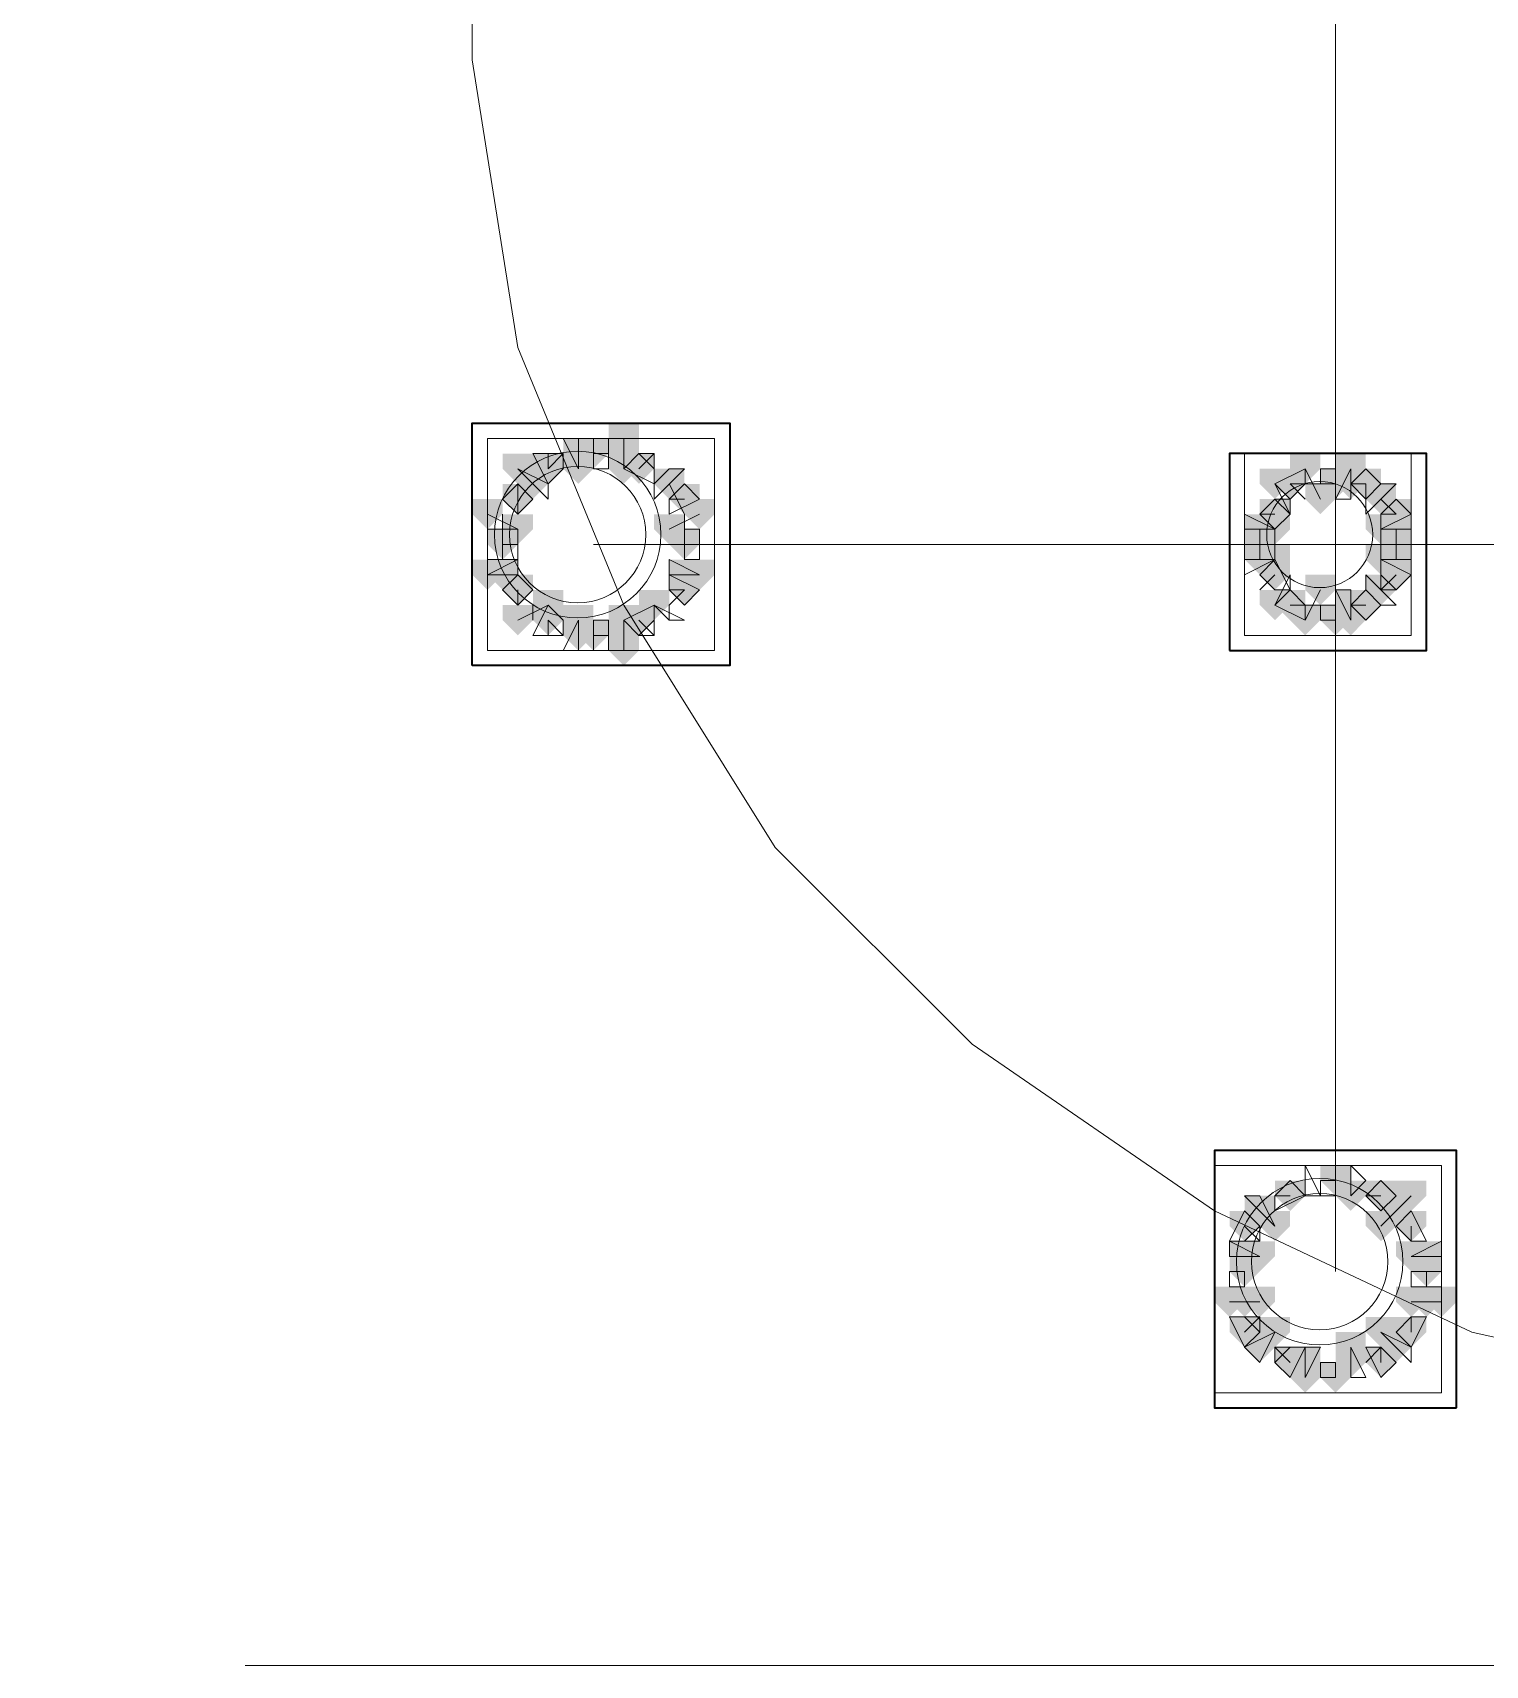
# Model space of a CAD drawing. Header units: millimetres. Extents: x 2315 to 4619, y 1334 to 1897.
# Drawn here: x 3800.29 to 3806.15, y 1534.67 to 1541.26 of the extents above; entities that cross this region are included whole.
import ezdxf

# ---------------------------------------------------------------- set-up
doc = ezdxf.new("R2010")
doc.units = ezdxf.units.MM
doc.linetypes.add('PDF_IMPORT', pattern=[1, 0.8, -0.2])
for name, color, linetype, true_color in [('PDF_10', 7, 'Continuous', 0x00b85c), ('PDF_AXIS', 7, 'Continuous', 0x00b85c), ('PDF_柱构件', 7, 'Continuous', 0x00b85c), ('PDF_转运站初步方案', 7, 'Continuous', 0x00b85c)]:
    doc.layers.add(name, color=color, linetype=linetype, true_color=true_color)
doc.layers.add('PDF_中心线层', color=1, linetype='Continuous')
doc.layers.add('PDF_粗实线层', color=7, linetype='Continuous')

msp = doc.modelspace()

# ---------------------------------------------------------------- hatches: boundary and pattern name
at = {"layer": 'PDF_10', "transparency": 33554559}
for points in [[(3802.5538, 1539.6195), (3802.4927, 1539.6195), (3802.4927, 1539.5584), (3802.5538, 1539.4974), (3802.6149, 1539.5584), (3802.6149, 1539.6195)], [(3802.5538, 1539.6195), (3802.4927, 1539.6195), (3802.4927, 1539.5584), (3802.5538, 1539.4974), (3802.6149, 1539.5584), (3802.6149, 1539.6195)], [(3802.5538, 1539.6195), (3802.4927, 1539.6195), (3802.4927, 1539.5584), (3802.5538, 1539.4974), (3802.6149, 1539.5584), (3802.6149, 1539.6195)], [(3802.3706, 1539.5584), (3802.3095, 1539.5584), (3802.3095, 1539.4974), (3802.3706, 1539.4363), (3802.4316, 1539.4974), (3802.4316, 1539.5584)], [(3802.3706, 1539.5584), (3802.3095, 1539.5584), (3802.3095, 1539.4974), (3802.3706, 1539.4363), (3802.4316, 1539.4974), (3802.4316, 1539.5584)], [(3802.737, 1539.5584), (3802.676, 1539.5584), (3802.676, 1539.4974), (3802.737, 1539.4363), (3802.7981, 1539.4974), (3802.7981, 1539.5584)], [(3802.737, 1539.5584), (3802.676, 1539.5584), (3802.676, 1539.4974), (3802.737, 1539.4363), (3802.7981, 1539.4974), (3802.7981, 1539.5584)], [(3805.3635, 1539.4974), (3805.3024, 1539.4974), (3805.3024, 1539.4363), (3805.3635, 1539.3752), (3805.4246, 1539.4363), (3805.4246, 1539.4974)], [(3805.3635, 1539.4974), (3805.3024, 1539.4974), (3805.3024, 1539.4363), (3805.3635, 1539.3752), (3805.4246, 1539.4363), (3805.4246, 1539.4974)], [(3805.5468, 1539.4974), (3805.4857, 1539.4974), (3805.4857, 1539.4363), (3805.5468, 1539.3752), (3805.6079, 1539.4363), (3805.6079, 1539.4974)], [(3805.5468, 1539.4974), (3805.4857, 1539.4974), (3805.4857, 1539.4363), (3805.5468, 1539.3752), (3805.6079, 1539.4363), (3805.6079, 1539.4974)], [(3805.6689, 1539.4974), (3805.6079, 1539.4974), (3805.6079, 1539.4363), (3805.6689, 1539.3752), (3805.73, 1539.4363), (3805.73, 1539.4974)], [(3805.6689, 1539.4974), (3805.6079, 1539.4974), (3805.6079, 1539.4363), (3805.6689, 1539.3752), (3805.73, 1539.4363), (3805.73, 1539.4974)], [(3802.2484, 1539.4363), (3802.1873, 1539.4363), (3802.1873, 1539.3752), (3802.2484, 1539.3141), (3802.3095, 1539.3752), (3802.3095, 1539.4363)], [(3802.2484, 1539.4363), (3802.1873, 1539.4363), (3802.1873, 1539.3752), (3802.2484, 1539.3141), (3802.3095, 1539.3752), (3802.3095, 1539.4363)], [(3802.2484, 1539.4363), (3802.1873, 1539.4363), (3802.1873, 1539.3752), (3802.2484, 1539.3141), (3802.3095, 1539.3752), (3802.3095, 1539.4363)], [(3802.9203, 1539.4363), (3802.8592, 1539.4363), (3802.8592, 1539.3752), (3802.9203, 1539.3141), (3802.9814, 1539.3752), (3802.9814, 1539.4363)], [(3802.9203, 1539.4363), (3802.8592, 1539.4363), (3802.8592, 1539.3752), (3802.9203, 1539.3141), (3802.9814, 1539.3752), (3802.9814, 1539.4363)], [(3805.3024, 1539.3752), (3805.2414, 1539.3752), (3805.2414, 1539.3141), (3805.3024, 1539.253), (3805.3635, 1539.3141), (3805.3635, 1539.3752)], [(3805.3024, 1539.3752), (3805.2414, 1539.3752), (3805.2414, 1539.3141), (3805.3024, 1539.253), (3805.3635, 1539.3141), (3805.3635, 1539.3752)], [(3805.7911, 1539.3752), (3805.73, 1539.3752), (3805.73, 1539.3141), (3805.7911, 1539.253), (3805.8522, 1539.3141), (3805.8522, 1539.3752)], [(3805.7911, 1539.3752), (3805.73, 1539.3752), (3805.73, 1539.3141), (3805.7911, 1539.253), (3805.8522, 1539.3141), (3805.8522, 1539.3752)], [(3802.1873, 1539.253), (3802.1262, 1539.253), (3802.1262, 1539.192), (3802.1873, 1539.1309), (3802.2484, 1539.192), (3802.2484, 1539.253)], [(3802.1873, 1539.253), (3802.1262, 1539.253), (3802.1262, 1539.192), (3802.1873, 1539.1309), (3802.2484, 1539.192), (3802.2484, 1539.253)], [(3802.9203, 1539.253), (3802.8592, 1539.253), (3802.8592, 1539.192), (3802.9203, 1539.1309), (3802.9814, 1539.192), (3802.9814, 1539.253)], [(3802.9203, 1539.253), (3802.8592, 1539.253), (3802.8592, 1539.192), (3802.9203, 1539.1309), (3802.9814, 1539.192), (3802.9814, 1539.253)], [(3805.2414, 1539.253), (3805.1803, 1539.253), (3805.1803, 1539.192), (3805.2414, 1539.1309), (3805.3024, 1539.192), (3805.3024, 1539.253)], [(3805.2414, 1539.253), (3805.1803, 1539.253), (3805.1803, 1539.192), (3805.2414, 1539.1309), (3805.3024, 1539.192), (3805.3024, 1539.253)], [(3805.7911, 1539.253), (3805.73, 1539.253), (3805.73, 1539.192), (3805.7911, 1539.1309), (3805.8522, 1539.192), (3805.8522, 1539.253)], [(3805.7911, 1539.253), (3805.73, 1539.253), (3805.73, 1539.192), (3805.7911, 1539.1309), (3805.8522, 1539.192), (3805.8522, 1539.253)], [(3805.3024, 1539.1309), (3805.2414, 1539.1309), (3805.2414, 1539.0698), (3805.3024, 1539.0087), (3805.3635, 1539.0698), (3805.3635, 1539.1309)], [(3805.3024, 1539.1309), (3805.2414, 1539.1309), (3805.2414, 1539.0698), (3805.3024, 1539.0087), (3805.3635, 1539.0698), (3805.3635, 1539.1309)], [(3805.7911, 1539.1309), (3805.73, 1539.1309), (3805.73, 1539.0698), (3805.7911, 1539.0087), (3805.8522, 1539.0698), (3805.8522, 1539.1309)], [(3805.7911, 1539.1309), (3805.73, 1539.1309), (3805.73, 1539.0698), (3805.7911, 1539.0087), (3805.8522, 1539.0698), (3805.8522, 1539.1309)], [(3802.2484, 1539.0698), (3802.1873, 1539.0698), (3802.1873, 1539.0087), (3802.2484, 1538.9476), (3802.3095, 1539.0087), (3802.3095, 1539.0698)], [(3802.2484, 1539.0698), (3802.1873, 1539.0698), (3802.1873, 1539.0087), (3802.2484, 1538.9476), (3802.3095, 1539.0087), (3802.3095, 1539.0698)], [(3802.2484, 1539.0698), (3802.1873, 1539.0698), (3802.1873, 1539.0087), (3802.2484, 1538.9476), (3802.3095, 1539.0087), (3802.3095, 1539.0698)], [(3802.9203, 1539.0698), (3802.8592, 1539.0698), (3802.8592, 1539.0087), (3802.9203, 1538.9476), (3802.9814, 1539.0087), (3802.9814, 1539.0698)], [(3802.9203, 1539.0698), (3802.8592, 1539.0698), (3802.8592, 1539.0087), (3802.9203, 1538.9476), (3802.9814, 1539.0087), (3802.9814, 1539.0698)], [(3805.3635, 1539.0087), (3805.3024, 1539.0087), (3805.3024, 1538.9476), (3805.3635, 1538.8866), (3805.4246, 1538.9476), (3805.4246, 1539.0087)], [(3805.3635, 1539.0087), (3805.3024, 1539.0087), (3805.3024, 1538.9476), (3805.3635, 1538.8866), (3805.4246, 1538.9476), (3805.4246, 1539.0087)], [(3805.6689, 1539.0087), (3805.6079, 1539.0087), (3805.6079, 1538.9476), (3805.6689, 1538.8866), (3805.73, 1538.9476), (3805.73, 1539.0087)], [(3805.6689, 1539.0087), (3805.6079, 1539.0087), (3805.6079, 1538.9476), (3805.6689, 1538.8866), (3805.73, 1538.9476), (3805.73, 1539.0087)], [(3805.6689, 1539.0087), (3805.6079, 1539.0087), (3805.6079, 1538.9476), (3805.6689, 1538.8866), (3805.73, 1538.9476), (3805.73, 1539.0087)], [(3802.3706, 1538.9476), (3802.3095, 1538.9476), (3802.3095, 1538.8866), (3802.3706, 1538.8255), (3802.4316, 1538.8866), (3802.4316, 1538.9476)], [(3802.3706, 1538.9476), (3802.3095, 1538.9476), (3802.3095, 1538.8866), (3802.3706, 1538.8255), (3802.4316, 1538.8866), (3802.4316, 1538.9476)], [(3802.737, 1538.9476), (3802.676, 1538.9476), (3802.676, 1538.8866), (3802.737, 1538.8255), (3802.7981, 1538.8866), (3802.7981, 1538.9476)], [(3802.737, 1538.9476), (3802.676, 1538.9476), (3802.676, 1538.8866), (3802.737, 1538.8255), (3802.7981, 1538.8866), (3802.7981, 1538.9476)], [(3805.5468, 1538.9476), (3805.4857, 1538.9476), (3805.4857, 1538.8866), (3805.5468, 1538.8255), (3805.6079, 1538.8866), (3805.6079, 1538.9476)], [(3805.5468, 1538.9476), (3805.4857, 1538.9476), (3805.4857, 1538.8866), (3805.5468, 1538.8255), (3805.6079, 1538.8866), (3805.6079, 1538.9476)], [(3802.5538, 1538.8866), (3802.4927, 1538.8866), (3802.4927, 1538.8255), (3802.5538, 1538.7644), (3802.6149, 1538.8255), (3802.6149, 1538.8866)], [(3802.5538, 1538.8866), (3802.4927, 1538.8866), (3802.4927, 1538.8255), (3802.5538, 1538.7644), (3802.6149, 1538.8255), (3802.6149, 1538.8866)], [(3805.3635, 1536.6265), (3805.3024, 1536.6265), (3805.3024, 1536.5655), (3805.3635, 1536.5044), (3805.4246, 1536.5655), (3805.4246, 1536.6265)], [(3805.3635, 1536.6265), (3805.3024, 1536.6265), (3805.3024, 1536.5655), (3805.3635, 1536.5044), (3805.4246, 1536.5655), (3805.4246, 1536.6265)], [(3805.5468, 1536.6876), (3805.4857, 1536.6876), (3805.4857, 1536.6265), (3805.5468, 1536.5655), (3805.6079, 1536.6265), (3805.6079, 1536.6876)], [(3805.5468, 1536.6876), (3805.4857, 1536.6876), (3805.4857, 1536.6265), (3805.5468, 1536.5655), (3805.6079, 1536.6265), (3805.6079, 1536.6876)], [(3805.73, 1536.6265), (3805.6689, 1536.6265), (3805.6689, 1536.5655), (3805.73, 1536.5044), (3805.7911, 1536.5655), (3805.7911, 1536.6265)], [(3805.73, 1536.6265), (3805.6689, 1536.6265), (3805.6689, 1536.5655), (3805.73, 1536.5044), (3805.7911, 1536.5655), (3805.7911, 1536.6265)], [(3805.73, 1536.6265), (3805.6689, 1536.6265), (3805.6689, 1536.5655), (3805.73, 1536.5044), (3805.7911, 1536.5655), (3805.7911, 1536.6265)], [(3805.1803, 1536.5044), (3805.1192, 1536.5044), (3805.1192, 1536.4433), (3805.1803, 1536.3822), (3805.2414, 1536.4433), (3805.2414, 1536.5044)], [(3805.1803, 1536.5044), (3805.1192, 1536.5044), (3805.1192, 1536.4433), (3805.1803, 1536.3822), (3805.2414, 1536.4433), (3805.2414, 1536.5044)], [(3805.8522, 1536.5044), (3805.7911, 1536.5044), (3805.7911, 1536.4433), (3805.8522, 1536.3822), (3805.9133, 1536.4433), (3805.9133, 1536.5044)], [(3805.8522, 1536.5044), (3805.7911, 1536.5044), (3805.7911, 1536.4433), (3805.8522, 1536.3822), (3805.9133, 1536.4433), (3805.9133, 1536.5044)], [(3805.1803, 1536.3211), (3805.1192, 1536.3211), (3805.1192, 1536.2601), (3805.1803, 1536.199), (3805.2414, 1536.2601), (3805.2414, 1536.3211)], [(3805.1803, 1536.3211), (3805.1192, 1536.3211), (3805.1192, 1536.2601), (3805.1803, 1536.199), (3805.2414, 1536.2601), (3805.2414, 1536.3211)], [(3805.9133, 1536.3211), (3805.8522, 1536.3211), (3805.8522, 1536.2601), (3805.9133, 1536.199), (3805.9743, 1536.2601), (3805.9743, 1536.3211)], [(3805.9133, 1536.3211), (3805.8522, 1536.3211), (3805.8522, 1536.2601), (3805.9133, 1536.199), (3805.9743, 1536.2601), (3805.9743, 1536.3211)], [(3805.1803, 1536.0768), (3805.1192, 1536.0768), (3805.1192, 1536.0157), (3805.1803, 1535.9547), (3805.2414, 1536.0157), (3805.2414, 1536.0768)], [(3805.1803, 1536.0768), (3805.1192, 1536.0768), (3805.1192, 1536.0157), (3805.1803, 1535.9547), (3805.2414, 1536.0157), (3805.2414, 1536.0768)], [(3805.8522, 1536.0768), (3805.7911, 1536.0768), (3805.7911, 1536.0157), (3805.8522, 1535.9547), (3805.9133, 1536.0157), (3805.9133, 1536.0768)], [(3805.8522, 1536.0768), (3805.7911, 1536.0768), (3805.7911, 1536.0157), (3805.8522, 1535.9547), (3805.9133, 1536.0157), (3805.9133, 1536.0768)], [(3805.3635, 1535.9547), (3805.3024, 1535.9547), (3805.3024, 1535.8936), (3805.3635, 1535.8325), (3805.4246, 1535.8936), (3805.4246, 1535.9547)], [(3805.3635, 1535.9547), (3805.3024, 1535.9547), (3805.3024, 1535.8936), (3805.3635, 1535.8325), (3805.4246, 1535.8936), (3805.4246, 1535.9547)], [(3805.73, 1535.9547), (3805.6689, 1535.9547), (3805.6689, 1535.8936), (3805.73, 1535.8325), (3805.7911, 1535.8936), (3805.7911, 1535.9547)], [(3805.73, 1535.9547), (3805.6689, 1535.9547), (3805.6689, 1535.8936), (3805.73, 1535.8325), (3805.7911, 1535.8936), (3805.7911, 1535.9547)], [(3805.5468, 1535.8936), (3805.4857, 1535.8936), (3805.4857, 1535.8325), (3805.5468, 1535.7714), (3805.6079, 1535.8325), (3805.6079, 1535.8936)], [(3805.5468, 1535.8936), (3805.4857, 1535.8936), (3805.4857, 1535.8325), (3805.5468, 1535.7714), (3805.6079, 1535.8325), (3805.6079, 1535.8936)]]:
    msp.add_hatch(color=6, dxfattribs=at).paths.add_polyline_path(points)
at = {"layer": 'PDF_柱构件', "transparency": 33554559}
for points in [[(3802.676, 1539.6806), (3802.6149, 1539.6806), (3802.6149, 1539.6195), (3802.676, 1539.5584), (3802.737, 1539.6195), (3802.737, 1539.6806)], [(3802.4927, 1539.6195), (3802.4316, 1539.6195), (3802.4316, 1539.5584), (3802.4927, 1539.4974), (3802.5538, 1539.5584), (3802.5538, 1539.6195)], [(3802.676, 1539.6195), (3802.6149, 1539.6195), (3802.6149, 1539.5584), (3802.676, 1539.4974), (3802.737, 1539.5584), (3802.737, 1539.6195)], [(3802.2484, 1539.5584), (3802.1873, 1539.5584), (3802.1873, 1539.4974), (3802.2484, 1539.4363), (3802.3095, 1539.4974), (3802.3095, 1539.5584)], [(3802.4927, 1539.5584), (3802.4316, 1539.5584), (3802.4316, 1539.4974), (3802.4927, 1539.4363), (3802.5538, 1539.4974), (3802.5538, 1539.5584)], [(3802.676, 1539.5584), (3802.6149, 1539.5584), (3802.6149, 1539.4974), (3802.676, 1539.4363), (3802.737, 1539.4974), (3802.737, 1539.5584)], [(3805.4246, 1539.5584), (3805.3635, 1539.5584), (3805.3635, 1539.4974), (3805.4246, 1539.4363), (3805.4857, 1539.4974), (3805.4857, 1539.5584)], [(3805.6079, 1539.5584), (3805.5468, 1539.5584), (3805.5468, 1539.4974), (3805.6079, 1539.4363), (3805.6689, 1539.4974), (3805.6689, 1539.5584)], [(3802.3095, 1539.4974), (3802.2484, 1539.4974), (3802.2484, 1539.4363), (3802.3095, 1539.3752), (3802.3706, 1539.4363), (3802.3706, 1539.4974)], [(3802.8592, 1539.4974), (3802.7981, 1539.4974), (3802.7981, 1539.4363), (3802.8592, 1539.3752), (3802.9203, 1539.4363), (3802.9203, 1539.4974)], [(3805.3024, 1539.4974), (3805.2414, 1539.4974), (3805.2414, 1539.4363), (3805.3024, 1539.3752), (3805.3635, 1539.4363), (3805.3635, 1539.4974)], [(3805.6079, 1539.4974), (3805.5468, 1539.4974), (3805.5468, 1539.4363), (3805.6079, 1539.3752), (3805.6689, 1539.4363), (3805.6689, 1539.4974)], [(3805.4857, 1539.4363), (3805.4246, 1539.4363), (3805.4246, 1539.3752), (3805.4857, 1539.3141), (3805.5468, 1539.3752), (3805.5468, 1539.4363)], [(3805.73, 1539.4363), (3805.6689, 1539.4363), (3805.6689, 1539.3752), (3805.73, 1539.3141), (3805.7911, 1539.3752), (3805.7911, 1539.4363)], [(3802.1262, 1539.3752), (3802.0651, 1539.3752), (3802.0651, 1539.3141), (3802.1262, 1539.253), (3802.1873, 1539.3141), (3802.1873, 1539.3752)], [(3802.9814, 1539.3752), (3802.9203, 1539.3752), (3802.9203, 1539.3141), (3802.9814, 1539.253), (3803.0424, 1539.3141), (3803.0424, 1539.3752)], [(3802.2484, 1539.3141), (3802.1873, 1539.3141), (3802.1873, 1539.253), (3802.2484, 1539.192), (3802.3095, 1539.253), (3802.3095, 1539.3141)], [(3802.8592, 1539.3141), (3802.7981, 1539.3141), (3802.7981, 1539.253), (3802.8592, 1539.192), (3802.9203, 1539.253), (3802.9203, 1539.3141)], [(3805.2414, 1539.3141), (3805.1803, 1539.3141), (3805.1803, 1539.253), (3805.2414, 1539.192), (3805.3024, 1539.253), (3805.3024, 1539.3141)], [(3805.3024, 1539.3141), (3805.2414, 1539.3141), (3805.2414, 1539.253), (3805.3024, 1539.192), (3805.3635, 1539.253), (3805.3635, 1539.3141)], [(3805.73, 1539.3141), (3805.6689, 1539.3141), (3805.6689, 1539.253), (3805.73, 1539.192), (3805.7911, 1539.253), (3805.7911, 1539.3141)], [(3805.7911, 1539.3141), (3805.73, 1539.3141), (3805.73, 1539.253), (3805.7911, 1539.192), (3805.8522, 1539.253), (3805.8522, 1539.3141)], [(3805.2414, 1539.192), (3805.1803, 1539.192), (3805.1803, 1539.1309), (3805.2414, 1539.0698), (3805.3024, 1539.1309), (3805.3024, 1539.192)], [(3805.3024, 1539.192), (3805.2414, 1539.192), (3805.2414, 1539.1309), (3805.3024, 1539.0698), (3805.3635, 1539.1309), (3805.3635, 1539.192)], [(3805.73, 1539.192), (3805.6689, 1539.192), (3805.6689, 1539.1309), (3805.73, 1539.0698), (3805.7911, 1539.1309), (3805.7911, 1539.192)], [(3805.7911, 1539.192), (3805.73, 1539.192), (3805.73, 1539.1309), (3805.7911, 1539.0698), (3805.8522, 1539.1309), (3805.8522, 1539.192)], [(3802.1262, 1539.1309), (3802.0651, 1539.1309), (3802.0651, 1539.0698), (3802.1262, 1539.0087), (3802.1873, 1539.0698), (3802.1873, 1539.1309)], [(3802.1873, 1539.1309), (3802.1262, 1539.1309), (3802.1262, 1539.0698), (3802.1873, 1539.0087), (3802.2484, 1539.0698), (3802.2484, 1539.1309)], [(3802.9203, 1539.1309), (3802.8592, 1539.1309), (3802.8592, 1539.0698), (3802.9203, 1539.0087), (3802.9814, 1539.0698), (3802.9814, 1539.1309)], [(3802.9814, 1539.1309), (3802.9203, 1539.1309), (3802.9203, 1539.0698), (3802.9814, 1539.0087), (3803.0424, 1539.0698), (3803.0424, 1539.1309)], [(3805.4857, 1539.0698), (3805.4246, 1539.0698), (3805.4246, 1539.0087), (3805.4857, 1538.9476), (3805.5468, 1539.0087), (3805.5468, 1539.0698)], [(3805.73, 1539.0698), (3805.6689, 1539.0698), (3805.6689, 1539.0087), (3805.73, 1538.9476), (3805.7911, 1539.0087), (3805.7911, 1539.0698)], [(3802.3706, 1539.0087), (3802.3095, 1539.0087), (3802.3095, 1538.9476), (3802.3706, 1538.8866), (3802.4316, 1538.9476), (3802.4316, 1539.0087)], [(3802.7981, 1539.0087), (3802.737, 1539.0087), (3802.737, 1538.9476), (3802.7981, 1538.8866), (3802.8592, 1538.9476), (3802.8592, 1539.0087)], [(3805.3024, 1539.0087), (3805.2414, 1539.0087), (3805.2414, 1538.9476), (3805.3024, 1538.8866), (3805.3635, 1538.9476), (3805.3635, 1539.0087)], [(3805.6079, 1539.0087), (3805.5468, 1539.0087), (3805.5468, 1538.9476), (3805.6079, 1538.8866), (3805.6689, 1538.9476), (3805.6689, 1539.0087)], [(3802.2484, 1538.9476), (3802.1873, 1538.9476), (3802.1873, 1538.8866), (3802.2484, 1538.8255), (3802.3095, 1538.8866), (3802.3095, 1538.9476)], [(3802.4927, 1538.9476), (3802.4316, 1538.9476), (3802.4316, 1538.8866), (3802.4927, 1538.8255), (3802.5538, 1538.8866), (3802.5538, 1538.9476)], [(3802.676, 1538.9476), (3802.6149, 1538.9476), (3802.6149, 1538.8866), (3802.676, 1538.8255), (3802.737, 1538.8866), (3802.737, 1538.9476)], [(3805.4246, 1538.9476), (3805.3635, 1538.9476), (3805.3635, 1538.8866), (3805.4246, 1538.8255), (3805.4857, 1538.8866), (3805.4857, 1538.9476)], [(3805.6079, 1538.9476), (3805.5468, 1538.9476), (3805.5468, 1538.8866), (3805.6079, 1538.8255), (3805.6689, 1538.8866), (3805.6689, 1538.9476)], [(3802.4927, 1538.8866), (3802.4316, 1538.8866), (3802.4316, 1538.8255), (3802.4927, 1538.7644), (3802.5538, 1538.8255), (3802.5538, 1538.8866)], [(3802.676, 1538.8866), (3802.6149, 1538.8866), (3802.6149, 1538.8255), (3802.676, 1538.7644), (3802.737, 1538.8255), (3802.737, 1538.8866)], [(3802.676, 1538.8255), (3802.6149, 1538.8255), (3802.6149, 1538.7644), (3802.676, 1538.7033), (3802.737, 1538.7644), (3802.737, 1538.8255)], [(3805.6079, 1536.6265), (3805.5468, 1536.6265), (3805.5468, 1536.5655), (3805.6079, 1536.5044), (3805.6689, 1536.5655), (3805.6689, 1536.6265)], [(3805.8522, 1536.6265), (3805.7911, 1536.6265), (3805.7911, 1536.5655), (3805.8522, 1536.5044), (3805.9133, 1536.5655), (3805.9133, 1536.6265)], [(3805.2414, 1536.5655), (3805.1803, 1536.5655), (3805.1803, 1536.5044), (3805.2414, 1536.4433), (3805.3024, 1536.5044), (3805.3024, 1536.5655)], [(3805.7911, 1536.5655), (3805.73, 1536.5655), (3805.73, 1536.5044), (3805.7911, 1536.4433), (3805.8522, 1536.5044), (3805.8522, 1536.5655)], [(3805.3024, 1536.5044), (3805.2414, 1536.5044), (3805.2414, 1536.4433), (3805.3024, 1536.3822), (3805.3635, 1536.4433), (3805.3635, 1536.5044)], [(3805.73, 1536.5044), (3805.6689, 1536.5044), (3805.6689, 1536.4433), (3805.73, 1536.3822), (3805.7911, 1536.4433), (3805.7911, 1536.5044)], [(3805.1803, 1536.3822), (3805.1192, 1536.3822), (3805.1192, 1536.3211), (3805.1803, 1536.2601), (3805.2414, 1536.3211), (3805.2414, 1536.3822)], [(3805.2414, 1536.3822), (3805.1803, 1536.3822), (3805.1803, 1536.3211), (3805.2414, 1536.2601), (3805.3024, 1536.3211), (3805.3024, 1536.3822)], [(3805.8522, 1536.3822), (3805.7911, 1536.3822), (3805.7911, 1536.3211), (3805.8522, 1536.2601), (3805.9133, 1536.3211), (3805.9133, 1536.3822)], [(3805.9133, 1536.3822), (3805.8522, 1536.3822), (3805.8522, 1536.3211), (3805.9133, 1536.2601), (3805.9743, 1536.3211), (3805.9743, 1536.3822)], [(3805.1192, 1536.199), (3805.0581, 1536.199), (3805.0581, 1536.1379), (3805.1192, 1536.0768), (3805.1803, 1536.1379), (3805.1803, 1536.199)], [(3805.1803, 1536.199), (3805.1192, 1536.199), (3805.1192, 1536.1379), (3805.1803, 1536.0768), (3805.2414, 1536.1379), (3805.2414, 1536.199)], [(3805.2414, 1536.199), (3805.1803, 1536.199), (3805.1803, 1536.1379), (3805.2414, 1536.0768), (3805.3024, 1536.1379), (3805.3024, 1536.199)], [(3805.8522, 1536.199), (3805.7911, 1536.199), (3805.7911, 1536.1379), (3805.8522, 1536.0768), (3805.9133, 1536.1379), (3805.9133, 1536.199)], [(3805.9133, 1536.199), (3805.8522, 1536.199), (3805.8522, 1536.1379), (3805.9133, 1536.0768), (3805.9743, 1536.1379), (3805.9743, 1536.199)], [(3805.9743, 1536.199), (3805.9133, 1536.199), (3805.9133, 1536.1379), (3805.9743, 1536.0768), (3806.0354, 1536.1379), (3806.0354, 1536.199)], [(3805.3024, 1536.0768), (3805.2414, 1536.0768), (3805.2414, 1536.0157), (3805.3024, 1535.9547), (3805.3635, 1536.0157), (3805.3635, 1536.0768)], [(3805.73, 1536.0768), (3805.6689, 1536.0768), (3805.6689, 1536.0157), (3805.73, 1535.9547), (3805.7911, 1536.0157), (3805.7911, 1536.0768)], [(3805.2414, 1536.0157), (3805.1803, 1536.0157), (3805.1803, 1535.9547), (3805.2414, 1535.8936), (3805.3024, 1535.9547), (3805.3024, 1536.0157)], [(3805.6079, 1536.0157), (3805.5468, 1536.0157), (3805.5468, 1535.9547), (3805.6079, 1535.8936), (3805.6689, 1535.9547), (3805.6689, 1536.0157)], [(3805.7911, 1536.0157), (3805.73, 1536.0157), (3805.73, 1535.9547), (3805.7911, 1535.8936), (3805.8522, 1535.9547), (3805.8522, 1536.0157)], [(3805.4246, 1535.9547), (3805.3635, 1535.9547), (3805.3635, 1535.8936), (3805.4246, 1535.8325), (3805.4857, 1535.8936), (3805.4857, 1535.9547)], [(3805.6079, 1535.9547), (3805.5468, 1535.9547), (3805.5468, 1535.8936), (3805.6079, 1535.8325), (3805.6689, 1535.8936), (3805.6689, 1535.9547)], [(3805.4246, 1535.8936), (3805.3635, 1535.8936), (3805.3635, 1535.8325), (3805.4246, 1535.7714), (3805.4857, 1535.8325), (3805.4857, 1535.8936)]]:
    msp.add_hatch(color=6, dxfattribs=at).paths.add_polyline_path(points)
at = {"layer": 'PDF_转运站初步方案', "transparency": 33554559}
for points in [[(3802.5538, 1539.6195), (3802.4927, 1539.6195), (3802.4927, 1539.5584), (3802.5538, 1539.4974), (3802.6149, 1539.5584), (3802.6149, 1539.6195)], [(3802.5538, 1539.6195), (3802.4927, 1539.6195), (3802.4927, 1539.5584), (3802.5538, 1539.4974), (3802.6149, 1539.5584), (3802.6149, 1539.6195)], [(3802.3706, 1539.5584), (3802.3095, 1539.5584), (3802.3095, 1539.4974), (3802.3706, 1539.4363), (3802.4316, 1539.4974), (3802.4316, 1539.5584)], [(3802.3706, 1539.5584), (3802.3095, 1539.5584), (3802.3095, 1539.4974), (3802.3706, 1539.4363), (3802.4316, 1539.4974), (3802.4316, 1539.5584)], [(3802.737, 1539.5584), (3802.676, 1539.5584), (3802.676, 1539.4974), (3802.737, 1539.4363), (3802.7981, 1539.4974), (3802.7981, 1539.5584)], [(3802.737, 1539.5584), (3802.676, 1539.5584), (3802.676, 1539.4974), (3802.737, 1539.4363), (3802.7981, 1539.4974), (3802.7981, 1539.5584)], [(3805.3635, 1539.4974), (3805.3024, 1539.4974), (3805.3024, 1539.4363), (3805.3635, 1539.3752), (3805.4246, 1539.4363), (3805.4246, 1539.4974)], [(3805.3635, 1539.4974), (3805.3024, 1539.4974), (3805.3024, 1539.4363), (3805.3635, 1539.3752), (3805.4246, 1539.4363), (3805.4246, 1539.4974)], [(3805.5468, 1539.4974), (3805.4857, 1539.4974), (3805.4857, 1539.4363), (3805.5468, 1539.3752), (3805.6079, 1539.4363), (3805.6079, 1539.4974)], [(3805.5468, 1539.4974), (3805.4857, 1539.4974), (3805.4857, 1539.4363), (3805.5468, 1539.3752), (3805.6079, 1539.4363), (3805.6079, 1539.4974)], [(3805.6689, 1539.4974), (3805.6079, 1539.4974), (3805.6079, 1539.4363), (3805.6689, 1539.3752), (3805.73, 1539.4363), (3805.73, 1539.4974)], [(3805.6689, 1539.4974), (3805.6079, 1539.4974), (3805.6079, 1539.4363), (3805.6689, 1539.3752), (3805.73, 1539.4363), (3805.73, 1539.4974)], [(3802.2484, 1539.4363), (3802.1873, 1539.4363), (3802.1873, 1539.3752), (3802.2484, 1539.3141), (3802.3095, 1539.3752), (3802.3095, 1539.4363)], [(3802.2484, 1539.4363), (3802.1873, 1539.4363), (3802.1873, 1539.3752), (3802.2484, 1539.3141), (3802.3095, 1539.3752), (3802.3095, 1539.4363)], [(3802.9203, 1539.4363), (3802.8592, 1539.4363), (3802.8592, 1539.3752), (3802.9203, 1539.3141), (3802.9814, 1539.3752), (3802.9814, 1539.4363)], [(3802.9203, 1539.4363), (3802.8592, 1539.4363), (3802.8592, 1539.3752), (3802.9203, 1539.3141), (3802.9814, 1539.3752), (3802.9814, 1539.4363)], [(3805.3024, 1539.3752), (3805.2414, 1539.3752), (3805.2414, 1539.3141), (3805.3024, 1539.253), (3805.3635, 1539.3141), (3805.3635, 1539.3752)], [(3805.3024, 1539.3752), (3805.2414, 1539.3752), (3805.2414, 1539.3141), (3805.3024, 1539.253), (3805.3635, 1539.3141), (3805.3635, 1539.3752)], [(3805.7911, 1539.3752), (3805.73, 1539.3752), (3805.73, 1539.3141), (3805.7911, 1539.253), (3805.8522, 1539.3141), (3805.8522, 1539.3752)], [(3805.7911, 1539.3752), (3805.73, 1539.3752), (3805.73, 1539.3141), (3805.7911, 1539.253), (3805.8522, 1539.3141), (3805.8522, 1539.3752)], [(3802.1873, 1539.253), (3802.1262, 1539.253), (3802.1262, 1539.192), (3802.1873, 1539.1309), (3802.2484, 1539.192), (3802.2484, 1539.253)], [(3802.1873, 1539.253), (3802.1262, 1539.253), (3802.1262, 1539.192), (3802.1873, 1539.1309), (3802.2484, 1539.192), (3802.2484, 1539.253)], [(3802.9203, 1539.253), (3802.8592, 1539.253), (3802.8592, 1539.192), (3802.9203, 1539.1309), (3802.9814, 1539.192), (3802.9814, 1539.253)], [(3802.9203, 1539.253), (3802.8592, 1539.253), (3802.8592, 1539.192), (3802.9203, 1539.1309), (3802.9814, 1539.192), (3802.9814, 1539.253)], [(3805.2414, 1539.253), (3805.1803, 1539.253), (3805.1803, 1539.192), (3805.2414, 1539.1309), (3805.3024, 1539.192), (3805.3024, 1539.253)], [(3805.2414, 1539.253), (3805.1803, 1539.253), (3805.1803, 1539.192), (3805.2414, 1539.1309), (3805.3024, 1539.192), (3805.3024, 1539.253)], [(3805.7911, 1539.253), (3805.73, 1539.253), (3805.73, 1539.192), (3805.7911, 1539.1309), (3805.8522, 1539.192), (3805.8522, 1539.253)], [(3805.7911, 1539.253), (3805.73, 1539.253), (3805.73, 1539.192), (3805.7911, 1539.1309), (3805.8522, 1539.192), (3805.8522, 1539.253)], [(3805.3024, 1539.1309), (3805.2414, 1539.1309), (3805.2414, 1539.0698), (3805.3024, 1539.0087), (3805.3635, 1539.0698), (3805.3635, 1539.1309)], [(3805.3024, 1539.1309), (3805.2414, 1539.1309), (3805.2414, 1539.0698), (3805.3024, 1539.0087), (3805.3635, 1539.0698), (3805.3635, 1539.1309)], [(3805.7911, 1539.1309), (3805.73, 1539.1309), (3805.73, 1539.0698), (3805.7911, 1539.0087), (3805.8522, 1539.0698), (3805.8522, 1539.1309)], [(3805.7911, 1539.1309), (3805.73, 1539.1309), (3805.73, 1539.0698), (3805.7911, 1539.0087), (3805.8522, 1539.0698), (3805.8522, 1539.1309)], [(3802.2484, 1539.0698), (3802.1873, 1539.0698), (3802.1873, 1539.0087), (3802.2484, 1538.9476), (3802.3095, 1539.0087), (3802.3095, 1539.0698)], [(3802.2484, 1539.0698), (3802.1873, 1539.0698), (3802.1873, 1539.0087), (3802.2484, 1538.9476), (3802.3095, 1539.0087), (3802.3095, 1539.0698)], [(3802.9203, 1539.0698), (3802.8592, 1539.0698), (3802.8592, 1539.0087), (3802.9203, 1538.9476), (3802.9814, 1539.0087), (3802.9814, 1539.0698)], [(3802.9203, 1539.0698), (3802.8592, 1539.0698), (3802.8592, 1539.0087), (3802.9203, 1538.9476), (3802.9814, 1539.0087), (3802.9814, 1539.0698)], [(3805.3635, 1539.0087), (3805.3024, 1539.0087), (3805.3024, 1538.9476), (3805.3635, 1538.8866), (3805.4246, 1538.9476), (3805.4246, 1539.0087)], [(3805.3635, 1539.0087), (3805.3024, 1539.0087), (3805.3024, 1538.9476), (3805.3635, 1538.8866), (3805.4246, 1538.9476), (3805.4246, 1539.0087)], [(3805.6689, 1539.0087), (3805.6079, 1539.0087), (3805.6079, 1538.9476), (3805.6689, 1538.8866), (3805.73, 1538.9476), (3805.73, 1539.0087)], [(3805.6689, 1539.0087), (3805.6079, 1539.0087), (3805.6079, 1538.9476), (3805.6689, 1538.8866), (3805.73, 1538.9476), (3805.73, 1539.0087)], [(3802.3706, 1538.9476), (3802.3095, 1538.9476), (3802.3095, 1538.8866), (3802.3706, 1538.8255), (3802.4316, 1538.8866), (3802.4316, 1538.9476)], [(3802.3706, 1538.9476), (3802.3095, 1538.9476), (3802.3095, 1538.8866), (3802.3706, 1538.8255), (3802.4316, 1538.8866), (3802.4316, 1538.9476)], [(3802.737, 1538.9476), (3802.676, 1538.9476), (3802.676, 1538.8866), (3802.737, 1538.8255), (3802.7981, 1538.8866), (3802.7981, 1538.9476)], [(3802.737, 1538.9476), (3802.676, 1538.9476), (3802.676, 1538.8866), (3802.737, 1538.8255), (3802.7981, 1538.8866), (3802.7981, 1538.9476)], [(3805.5468, 1538.9476), (3805.4857, 1538.9476), (3805.4857, 1538.8866), (3805.5468, 1538.8255), (3805.6079, 1538.8866), (3805.6079, 1538.9476)], [(3805.5468, 1538.9476), (3805.4857, 1538.9476), (3805.4857, 1538.8866), (3805.5468, 1538.8255), (3805.6079, 1538.8866), (3805.6079, 1538.9476)], [(3802.5538, 1538.8866), (3802.4927, 1538.8866), (3802.4927, 1538.8255), (3802.5538, 1538.7644), (3802.6149, 1538.8255), (3802.6149, 1538.8866)], [(3802.5538, 1538.8866), (3802.4927, 1538.8866), (3802.4927, 1538.8255), (3802.5538, 1538.7644), (3802.6149, 1538.8255), (3802.6149, 1538.8866)], [(3805.3635, 1536.6265), (3805.3024, 1536.6265), (3805.3024, 1536.5655), (3805.3635, 1536.5044), (3805.4246, 1536.5655), (3805.4246, 1536.6265)], [(3805.3635, 1536.6265), (3805.3024, 1536.6265), (3805.3024, 1536.5655), (3805.3635, 1536.5044), (3805.4246, 1536.5655), (3805.4246, 1536.6265)], [(3805.5468, 1536.6876), (3805.4857, 1536.6876), (3805.4857, 1536.6265), (3805.5468, 1536.5655), (3805.6079, 1536.6265), (3805.6079, 1536.6876)], [(3805.5468, 1536.6876), (3805.4857, 1536.6876), (3805.4857, 1536.6265), (3805.5468, 1536.5655), (3805.6079, 1536.6265), (3805.6079, 1536.6876)], [(3805.73, 1536.6265), (3805.6689, 1536.6265), (3805.6689, 1536.5655), (3805.73, 1536.5044), (3805.7911, 1536.5655), (3805.7911, 1536.6265)], [(3805.73, 1536.6265), (3805.6689, 1536.6265), (3805.6689, 1536.5655), (3805.73, 1536.5044), (3805.7911, 1536.5655), (3805.7911, 1536.6265)], [(3805.1803, 1536.5044), (3805.1192, 1536.5044), (3805.1192, 1536.4433), (3805.1803, 1536.3822), (3805.2414, 1536.4433), (3805.2414, 1536.5044)], [(3805.1803, 1536.5044), (3805.1192, 1536.5044), (3805.1192, 1536.4433), (3805.1803, 1536.3822), (3805.2414, 1536.4433), (3805.2414, 1536.5044)], [(3805.8522, 1536.5044), (3805.7911, 1536.5044), (3805.7911, 1536.4433), (3805.8522, 1536.3822), (3805.9133, 1536.4433), (3805.9133, 1536.5044)], [(3805.8522, 1536.5044), (3805.7911, 1536.5044), (3805.7911, 1536.4433), (3805.8522, 1536.3822), (3805.9133, 1536.4433), (3805.9133, 1536.5044)], [(3805.1803, 1536.3211), (3805.1192, 1536.3211), (3805.1192, 1536.2601), (3805.1803, 1536.199), (3805.2414, 1536.2601), (3805.2414, 1536.3211)], [(3805.1803, 1536.3211), (3805.1192, 1536.3211), (3805.1192, 1536.2601), (3805.1803, 1536.199), (3805.2414, 1536.2601), (3805.2414, 1536.3211)], [(3805.9133, 1536.3211), (3805.8522, 1536.3211), (3805.8522, 1536.2601), (3805.9133, 1536.199), (3805.9743, 1536.2601), (3805.9743, 1536.3211)], [(3805.9133, 1536.3211), (3805.8522, 1536.3211), (3805.8522, 1536.2601), (3805.9133, 1536.199), (3805.9743, 1536.2601), (3805.9743, 1536.3211)], [(3805.1803, 1536.0768), (3805.1192, 1536.0768), (3805.1192, 1536.0157), (3805.1803, 1535.9547), (3805.2414, 1536.0157), (3805.2414, 1536.0768)], [(3805.1803, 1536.0768), (3805.1192, 1536.0768), (3805.1192, 1536.0157), (3805.1803, 1535.9547), (3805.2414, 1536.0157), (3805.2414, 1536.0768)], [(3805.8522, 1536.0768), (3805.7911, 1536.0768), (3805.7911, 1536.0157), (3805.8522, 1535.9547), (3805.9133, 1536.0157), (3805.9133, 1536.0768)], [(3805.8522, 1536.0768), (3805.7911, 1536.0768), (3805.7911, 1536.0157), (3805.8522, 1535.9547), (3805.9133, 1536.0157), (3805.9133, 1536.0768)], [(3805.3635, 1535.9547), (3805.3024, 1535.9547), (3805.3024, 1535.8936), (3805.3635, 1535.8325), (3805.4246, 1535.8936), (3805.4246, 1535.9547)], [(3805.3635, 1535.9547), (3805.3024, 1535.9547), (3805.3024, 1535.8936), (3805.3635, 1535.8325), (3805.4246, 1535.8936), (3805.4246, 1535.9547)], [(3805.73, 1535.9547), (3805.6689, 1535.9547), (3805.6689, 1535.8936), (3805.73, 1535.8325), (3805.7911, 1535.8936), (3805.7911, 1535.9547)], [(3805.73, 1535.9547), (3805.6689, 1535.9547), (3805.6689, 1535.8936), (3805.73, 1535.8325), (3805.7911, 1535.8936), (3805.7911, 1535.9547)], [(3805.5468, 1535.8936), (3805.4857, 1535.8936), (3805.4857, 1535.8325), (3805.5468, 1535.7714), (3805.6079, 1535.8325), (3805.6079, 1535.8936)], [(3805.5468, 1535.8936), (3805.4857, 1535.8936), (3805.4857, 1535.8325), (3805.5468, 1535.7714), (3805.6079, 1535.8325), (3805.6079, 1535.8936)]]:
    msp.add_hatch(color=6, dxfattribs=at).paths.add_polyline_path(points)

# ---------------------------------------------------------------- linework, layer by layer
at = {"layer": 'PDF_10', "color": 6, "lineweight": 18}
for points in [[(3802.4316, 1539.5584), (3802.3706, 1539.4974), (3802.3706, 1539.5584)], [(3802.6149, 1539.5584), (3802.5538, 1539.5584)], [(3802.7981, 1539.4974), (3802.737, 1539.5584)], [(3802.737, 1539.4974), (3802.7981, 1539.5584)], [(3805.5468, 1539.4974), (3805.5468, 1539.4363), (3805.4857, 1539.4363)], [(3802.2484, 1539.4363), (3802.2484, 1539.3141)], [(3802.9203, 1539.3141), (3802.8592, 1539.4363)], [(3805.4246, 1539.4363), (3805.3635, 1539.4363), (3805.4246, 1539.3752)], [(3805.6689, 1539.3752), (3805.6689, 1539.4363), (3805.6079, 1539.4363)], [(3802.8592, 1539.3752), (3802.9203, 1539.3752)], [(3805.3024, 1539.3752), (3805.2414, 1539.3141), (3805.3024, 1539.3141)], [(3805.73, 1539.3141), (3805.7911, 1539.3141), (3805.73, 1539.3752)], [(3802.1873, 1539.253), (3802.1873, 1539.1309)], [(3802.2484, 1539.192), (3802.1873, 1539.192)], [(3802.9203, 1539.1309), (3802.9203, 1539.253)], [(3802.9203, 1539.192), (3802.9814, 1539.192)], [(3805.2414, 1539.253), (3805.2414, 1539.1309)], [(3805.3024, 1539.192), (3805.2414, 1539.192)], [(3805.7911, 1539.1309), (3805.7911, 1539.253)], [(3805.7911, 1539.192), (3805.8522, 1539.192)], [(3805.2414, 1539.0698), (3805.3024, 1539.0087)], [(3805.3024, 1539.0698), (3805.2414, 1539.0087)], [(3805.73, 1539.0087), (3805.7911, 1539.0698)], [(3805.73, 1539.0698), (3805.7911, 1539.0087)], [(3802.2484, 1539.0087), (3802.2484, 1538.9476)], [(3802.8592, 1538.9476), (3802.9203, 1539.0087), (3802.8592, 1539.0087)], [(3805.3635, 1538.9476), (3805.4246, 1538.9476), (3805.3635, 1538.9476)], [(3805.4857, 1538.8866), (3805.5468, 1538.8866), (3805.5468, 1538.9476)], [(3805.6079, 1538.9476), (3805.6689, 1538.9476)], [(3802.3706, 1538.8255), (3802.3706, 1538.8866), (3802.4316, 1538.8255)], [(3802.737, 1538.8255), (3802.7981, 1538.8866)], [(3802.737, 1538.8866), (3802.7981, 1538.8255)], [(3802.5538, 1538.7644), (3802.5538, 1538.8255), (3802.6149, 1538.8255)], [(3805.4857, 1536.6265), (3805.5468, 1536.6265), (3805.5468, 1536.5655)], [(3805.3024, 1536.5655), (3805.3635, 1536.5655), (3805.3024, 1536.5655)], [(3805.6689, 1536.5655), (3805.73, 1536.5655)], [(3805.1803, 1536.3822), (3805.2414, 1536.4433)], [(3805.2414, 1536.3822), (3805.1803, 1536.4433)], [(3805.8522, 1536.4433), (3805.8522, 1536.3822), (3805.8522, 1536.4433)], [(3805.1803, 1536.199), (3805.1803, 1536.2601), (3805.1192, 1536.2601)], [(3805.8522, 1536.2601), (3805.9133, 1536.2601), (3805.9133, 1536.199)], [(3805.2414, 1536.0157), (3805.1803, 1536.0768)], [(3805.2414, 1536.0768), (3805.1803, 1536.0157)], [(3805.8522, 1536.0157), (3805.8522, 1536.0768), (3805.8522, 1536.0157)], [(3805.3635, 1535.8936), (3805.3024, 1535.9547)], [(3805.3635, 1535.9547), (3805.3024, 1535.8936)], [(3805.73, 1535.8936), (3805.73, 1535.9547), (3805.6689, 1535.8936)], [(3805.5468, 1535.8936), (3805.5468, 1535.8325), (3805.4857, 1535.8325)]]:
    msp.add_lwpolyline(points, dxfattribs=at)
at = {"layer": 'PDF_AXIS', "color": 6, "lineweight": 18}
for points in [[(3802.1262, 1538.7644), (3802.1262, 1539.6195), (3803.0424, 1539.6195), (3803.0424, 1538.7644)], [(3805.1803, 1538.8255), (3805.1803, 1539.5584), (3805.8522, 1539.5584), (3805.8522, 1538.8255)], [(3805.9743, 1535.7714), (3805.9743, 1536.6876), (3805.0581, 1536.6876), (3805.0581, 1535.7714)]]:
    msp.add_lwpolyline(points, close=True, dxfattribs=at)
at = {"layer": 'PDF_中心线层', "color": 5, "linetype": 'PDF_IMPORT', "lineweight": 18, "ltscale": 14.048656}
msp.add_lwpolyline([(3773.0516, 1534.672), (3843.0506, 1534.672), (3843.0506, 1561.6698), (3773.0516, 1561.6698), (3773.0516, 1534.672)], dxfattribs=at)
at = {"layer": 'PDF_中心线层', "color": 6, "lineweight": 18}
for points in [[(3805.5468, 1547.1325), (3805.5468, 1536.2601)], [(3802.0651, 1541.6352), (3802.0651, 1541.1466), (3802.2484, 1539.986), (3802.676, 1538.9476), (3803.2868, 1537.9703), (3804.0808, 1537.1763), (3805.0581, 1536.5044), (3806.0965, 1536.0157), (3807.196, 1535.7714), (3808.2954, 1535.7103), (3809.456, 1535.8325), (3810.4943, 1536.2601), (3811.0441, 1536.5655)], [(3802.5538, 1539.192), (3813.4873, 1539.192)]]:
    msp.add_lwpolyline(points, dxfattribs=at)
at = {"layer": 'PDF_柱构件', "color": 6, "lineweight": 18}
for points in [[(3802.4927, 1539.6195), (3802.4927, 1539.4974), (3802.4316, 1539.6195)], [(3802.6149, 1539.4974), (3802.5538, 1539.4974), (3802.5538, 1539.6195), (3802.6149, 1539.6195)], [(3802.676, 1539.6195), (3802.676, 1539.4974)], [(3802.4316, 1539.4974), (3802.3706, 1539.4363), (3802.3095, 1539.5584), (3802.4316, 1539.5584)], [(3802.7981, 1539.4363), (3802.676, 1539.4974), (3802.737, 1539.5584), (3802.7981, 1539.5584)], [(3802.2484, 1539.4974), (3802.3706, 1539.4363), (3802.3706, 1539.3752)], [(3802.9203, 1539.4974), (3802.7981, 1539.3752), (3802.7981, 1539.4363), (3802.8592, 1539.4974)], [(3805.4246, 1539.4363), (3805.3635, 1539.3752), (3805.3024, 1539.4363), (3805.4246, 1539.4974)], [(3805.4246, 1539.4974), (3805.4857, 1539.3752)], [(3805.5468, 1539.4363), (3805.4857, 1539.4363), (3805.4857, 1539.4974), (3805.5468, 1539.4974)], [(3805.6079, 1539.4974), (3805.6079, 1539.3752), (3805.5468, 1539.3752)], [(3805.6689, 1539.3752), (3805.6079, 1539.4363), (3805.6689, 1539.4974), (3805.73, 1539.4363)], [(3802.3095, 1539.3752), (3802.2484, 1539.3141), (3802.1873, 1539.3752), (3802.2484, 1539.4363)], [(3802.8592, 1539.3141), (3802.8592, 1539.3752), (3802.9203, 1539.4363), (3802.9814, 1539.3752)], [(3805.3024, 1539.4363), (3805.3635, 1539.3752), (3805.3635, 1539.3141)], [(3805.7911, 1539.4363), (3805.6689, 1539.3141), (3805.6689, 1539.3752), (3805.73, 1539.4363)], [(3805.3635, 1539.3141), (3805.3024, 1539.253), (3805.2414, 1539.3141), (3805.3024, 1539.3752)], [(3805.73, 1539.253), (3805.73, 1539.3141), (3805.7911, 1539.3752), (3805.8522, 1539.3141)], [(3802.1262, 1539.3141), (3802.2484, 1539.253)], [(3802.9814, 1539.3141), (3802.8592, 1539.253)], [(3805.1803, 1539.3141), (3805.3024, 1539.253), (3805.1803, 1539.253)], [(3805.8522, 1539.253), (3805.73, 1539.253), (3805.8522, 1539.3141)], [(3802.2484, 1539.253), (3802.2484, 1539.1309), (3802.1262, 1539.1309), (3802.1262, 1539.253)], [(3802.9203, 1539.1309), (3802.9203, 1539.253), (3802.9814, 1539.253), (3802.9814, 1539.1309)], [(3805.3024, 1539.253), (3805.3024, 1539.1309), (3805.1803, 1539.1309), (3805.1803, 1539.253)], [(3805.73, 1539.1309), (3805.73, 1539.253), (3805.8522, 1539.253), (3805.8522, 1539.1309)], [(3802.1262, 1539.0698), (3802.2484, 1539.1309), (3802.2484, 1539.0698)], [(3802.9814, 1539.0698), (3802.8592, 1539.0698), (3802.8592, 1539.1309)], [(3805.1803, 1539.1309), (3805.3024, 1539.1309), (3805.1803, 1539.0698)], [(3805.3024, 1539.1309), (3805.3635, 1539.0087), (3805.3024, 1539.0087), (3805.2414, 1539.0698)], [(3805.8522, 1539.0698), (3805.73, 1539.1309), (3805.8522, 1539.1309)], [(3805.73, 1539.0087), (3805.73, 1539.1309), (3805.8522, 1539.0698), (3805.7911, 1539.0087)], [(3802.2484, 1539.0698), (3802.3095, 1539.0087), (3802.2484, 1538.9476), (3802.1873, 1539.0087)], [(3802.8592, 1539.0087), (3802.8592, 1539.0698), (3802.9814, 1539.0087), (3802.9203, 1538.9476)], [(3805.3024, 1538.9476), (3805.3635, 1539.0698), (3805.3635, 1539.0087)], [(3805.73, 1538.9476), (3805.6689, 1539.0087), (3805.6689, 1539.0698), (3805.7911, 1538.9476)], [(3805.3635, 1539.0087), (3805.4246, 1538.9476), (3805.4246, 1538.8866), (3805.3024, 1538.9476)], [(3805.4246, 1538.8866), (3805.4857, 1539.0087)], [(3805.6079, 1538.8866), (3805.5468, 1539.0087), (3805.6079, 1539.0087)], [(3805.6079, 1538.9476), (3805.6689, 1539.0087), (3805.73, 1538.9476), (3805.6689, 1538.8866)], [(3802.2484, 1538.8866), (3802.3706, 1538.9476)], [(3802.3706, 1538.9476), (3802.4316, 1538.8866), (3802.4316, 1538.8255), (3802.3095, 1538.8255)], [(3802.676, 1538.8866), (3802.7981, 1538.9476), (3802.7981, 1538.8255), (3802.737, 1538.8255)], [(3805.4857, 1538.9476), (3805.5468, 1538.9476), (3805.5468, 1538.8866), (3805.4857, 1538.8866)], [(3802.4316, 1538.7644), (3802.4927, 1538.8866), (3802.4927, 1538.7644)], [(3802.5538, 1538.8866), (3802.6149, 1538.8866), (3802.6149, 1538.7644), (3802.5538, 1538.7644)], [(3802.676, 1538.7644), (3802.676, 1538.8866)], [(3805.3024, 1536.5044), (3805.4246, 1536.5655), (3805.3635, 1536.6265), (3805.3024, 1536.5655)], [(3805.4857, 1536.5655), (3805.5468, 1536.5655), (3805.5468, 1536.6265), (3805.4857, 1536.6265)], [(3805.6689, 1536.5655), (3805.73, 1536.5044), (3805.7911, 1536.5655), (3805.73, 1536.6265)], [(3805.1803, 1536.5655), (3805.3024, 1536.4433), (3805.2414, 1536.5655)], [(3805.8522, 1536.5655), (3805.73, 1536.4433)], [(3805.2414, 1536.3822), (3805.2414, 1536.4433), (3805.1803, 1536.5044), (3805.1192, 1536.3822)], [(3805.7911, 1536.4433), (3805.8522, 1536.3822), (3805.9133, 1536.3822), (3805.8522, 1536.5044)], [(3805.1192, 1536.3211), (3805.2414, 1536.3211), (3805.1192, 1536.3822)], [(3805.9743, 1536.3822), (3805.8522, 1536.3211), (3805.9743, 1536.3211)], [(3805.1803, 1536.199), (3805.1803, 1536.2601), (3805.1192, 1536.2601), (3805.1192, 1536.199)], [(3805.8522, 1536.2601), (3805.8522, 1536.199), (3805.9743, 1536.199), (3805.9743, 1536.2601)], [(3805.1192, 1536.1379), (3805.2414, 1536.1379)], [(3805.9743, 1536.1379), (3805.8522, 1536.1379)], [(3805.2414, 1536.0157), (3805.2414, 1536.0768), (3805.1192, 1536.0768), (3805.1803, 1535.9547)], [(3805.8522, 1536.0768), (3805.7911, 1536.0157), (3805.8522, 1535.9547), (3805.9133, 1536.0768)], [(3805.2414, 1535.8936), (3805.3024, 1536.0157), (3805.1803, 1535.9547)], [(3805.8522, 1535.9547), (3805.73, 1536.0157), (3805.8522, 1535.8936)], [(3805.4246, 1535.9547), (3805.3024, 1535.9547), (3805.3024, 1535.8936), (3805.3635, 1535.8325)], [(3805.4246, 1535.8325), (3805.4857, 1535.9547), (3805.4246, 1535.9547)], [(3805.6689, 1535.8325), (3805.6079, 1535.9547), (3805.6079, 1535.8325)], [(3805.73, 1535.9547), (3805.6689, 1535.9547), (3805.73, 1535.8325), (3805.7911, 1535.8936)], [(3805.5468, 1535.8936), (3805.4857, 1535.8936), (3805.4857, 1535.8325), (3805.5468, 1535.8325)]]:
    msp.add_lwpolyline(points, close=True, dxfattribs=at)
for points in [[(3805.4857, 1539.4363), (3805.4246, 1539.4363)], [(3805.3635, 1539.3752), (3805.3024, 1539.3752)], [(3802.1873, 1539.3141), (3802.1873, 1539.253)], [(3802.9203, 1539.253), (3802.9203, 1539.3141)], [(3805.3024, 1539.0087), (3805.3635, 1539.0087)], [(3802.3095, 1538.9476), (3802.3095, 1538.8866)], [(3802.8592, 1538.8866), (3802.7981, 1538.9476), (3802.9203, 1538.8866), (3802.8592, 1538.8866), (3802.8592, 1538.9476)], [(3805.4246, 1538.9476), (3805.4857, 1538.9476)], [(3805.4246, 1536.6265), (3805.4246, 1536.5655), (3805.4857, 1536.5655), (3805.4246, 1536.6876), (3805.4246, 1536.6265), (3805.4246, 1536.5655)], [(3805.6079, 1536.6265), (3805.6079, 1536.5655), (3805.6689, 1536.6265), (3805.6079, 1536.6876), (3805.6079, 1536.5655)]]:
    msp.add_lwpolyline(points, dxfattribs=at)
at = {"layer": 'PDF_粗实线层', "color": 6, "lineweight": 35}
for points in [[(3802.0651, 1538.7033), (3802.0651, 1539.6806), (3803.1035, 1539.6806), (3803.1035, 1538.7033)], [(3805.1192, 1538.7644), (3805.9133, 1538.7644), (3805.9133, 1539.5584), (3805.1192, 1539.5584)], [(3806.0354, 1535.7103), (3806.0354, 1536.7487), (3805.0581, 1536.7487), (3805.0581, 1535.7103)]]:
    msp.add_lwpolyline(points, close=True, dxfattribs=at)
at = {"layer": 'PDF_转运站初步方案', "color": 6, "lineweight": 18}
for centre, radius in [((3802.4899, 1539.2318), 0.3359), ((3802.4899, 1539.2318), 0.2749), ((3805.483, 1539.2318), 0.2138), ((3805.483, 1539.2318), 0.2138), ((3805.483, 1536.2997), 0.3359), ((3805.483, 1536.2997), 0.2749)]:
    msp.add_circle(centre, radius, dxfattribs=at)

doc.saveas('drawing.dxf')
